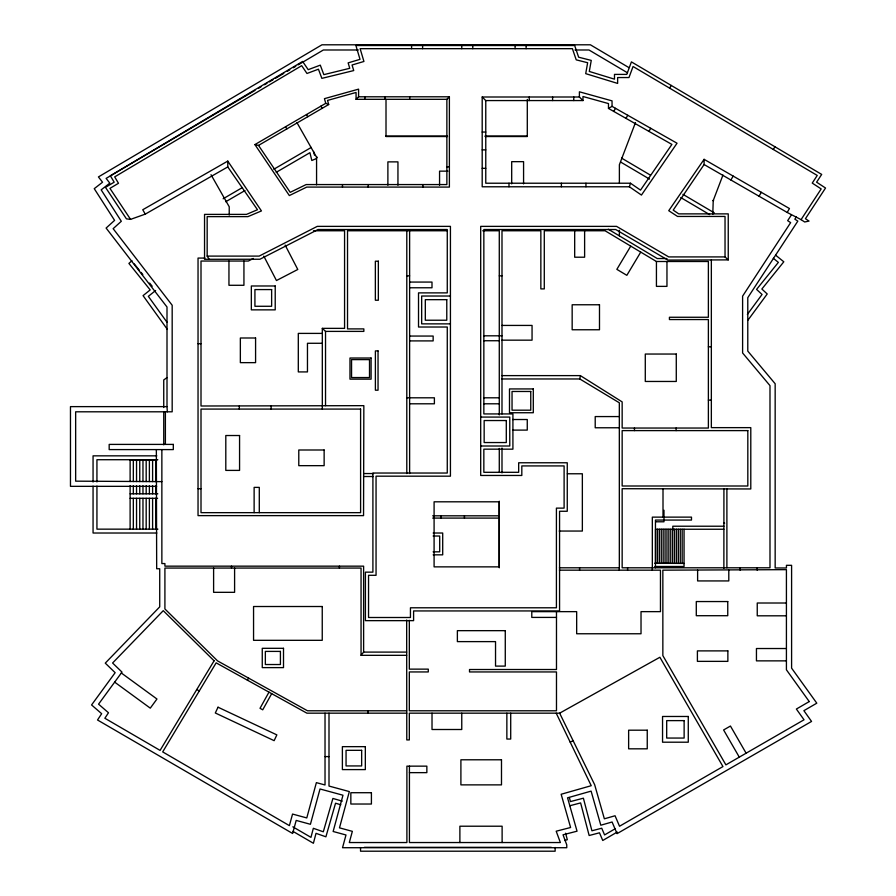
<?xml version="1.0" encoding="UTF-8"?>
<svg xmlns="http://www.w3.org/2000/svg" width="896" height="896" viewBox="0 0 896 896"><rect width="100%" height="100%" fill="white"/><g stroke="black" fill="none" stroke-linecap="round" stroke-linejoin="round"><path stroke-width="1.34" d="M712.779 214.368L713.227 200.57L722.971 175.034M204.926 258.07L198.038 258.07L198.038 515.626L363.552 515.626L363.843 405.664L201.006 406L201.006 261.038L248.36 261.038L253.322 258.462M619.326 570.17L619.326 402.786L579.79 378.963L580.35 375.614L501.995 375.614M629.384 186.782L630.482 183.221L640.528 190.109L671.899 144.413L608.474 108.438L608.474 103.578L582.971 96.499L582.971 100.565L485.766 100.565L482.194 97.003L482.194 186.782L629.384 186.782L641.446 195.07L677.04 143.226L612.046 106.366L608.474 108.438M635.477 122.595L619.382 164.741L619.382 182.874M247.419 680.187L248.573 678.104M268.979 692.138L260.019 708.299L262.73 709.811L271.69 693.65M613.749 111.429L615.507 108.326M625.99 118.373L627.749 115.27M648.95 131.387L650.709 128.285M730.912 179.995L733.163 176.086M759.058 196.224L761.309 192.315M704.099 164.539L787.203 212.453L789.454 208.544L704.099 159.331L668.741 210.694L677.555 216.451L725.032 216.451L725.032 256.917L728.246 259.885L728.246 213.875L678.742 213.875L673.21 210.123L704.099 164.539L704.099 159.331M669.626 88.144L671.227 85.434M773.338 149.475L774.939 146.765M630.75 246.131L616.851 269.349L626.842 275.33L640.741 252.112M791.37 215.006L787.662 220.674L790.653 222.622L742.605 296.139L742.605 352.979L769.989 385.638L769.989 567.795L622.16 567.795L622.16 488.712L750.792 488.958L750.792 427.638L711.346 427.638L711.346 259.885M796.32 216.899L794.842 219.173L797.821 221.122L747.779 297.685L747.779 351.098L775.163 383.746L775.163 567.974L786.442 567.974L786.442 565.32L791.594 565.32L791.594 668.136L816.794 703.181L803.891 710.674L811.552 721.437L617.053 833.65L612.091 822.002L600.802 825.216L591.102 791.123L567.549 797.821L577.046 831.186L563.035 834.792L566.765 844.894L566.765 847.717L342.53 847.717L345.99 834.982L333.133 831.488L342.978 795.222L320.018 788.984L310.419 824.286L296.184 820.422L292.634 833.493L97.53 719.992L101.662 713.698L91.571 704.95L115.147 672.683L105.269 663.13L159.723 606.861L159.723 568.747L156.677 568.747L156.352 449.59M787.203 212.453L801.069 219.632L821.173 188.933L812.246 183.086L817.242 175.448L633.058 66.517L628.97 77.549L617.635 77.549L617.635 83.418L585.715 73.651L587.642 62.731L576.218 59.853L572.41 48.675L360.125 48.675L363.933 61.466L352.061 64.994L353.718 70.571L321.866 78.366L318.438 69.205L306.981 73.472L301.683 65.677L114.688 176.882L118.485 183.288L109.939 188.373L130.558 219.374L145.264 214.133L227.774 166.925L227.774 161.101L142.755 209.742L145.264 214.133M747.365 314.429L762.059 294.47L756.571 289.408L778.366 262.371L773.304 258.294M747.947 320.174L767.222 293.978L761.858 289.027L783.81 261.789L775.712 255.259M406.661 655.323L361.054 655.323L363.619 652.098L363.619 566.16L164.909 566.16L164.909 563.573L161.862 563.573L161.862 449.59M356.07 99.31L358.59 96.79L449.389 96.79L449.389 187.085L306.723 187.085L289.341 195.563L254.912 144.581L325.752 103.331L328.698 104.53L327.555 100.408L356.07 92.467L356.07 99.31L446.869 99.31L449.389 96.79M131.958 260.736L128.912 263.424L150.181 289.912L143.058 295.635L167.395 329.426M155.624 290.506L148.344 296.352L167.048 322.325M167.037 377.574L163.744 379.949L163.744 407.546M254.957 90.418L106.12 178.394L109.816 183.142L101.17 189.851L121.318 221.278L113.142 228.682L172.178 305.256L172.178 411.802L75.656 411.802L75.656 481.163L161.862 481.622M258.552 88.29L260.96 86.867M264.555 84.739L266.952 83.328M269.36 81.906L272.955 79.778M275.363 78.355L283.763 73.394M287.358 71.266L289.755 69.843M293.362 67.715L295.758 66.293M298.166 64.882L323.366 49.986L358.322 49.986M254.912 144.581L258.507 145.41L328.698 104.53M223.138 198.778L242.446 187.522M273.84 169.232L311.27 147.426M225.714 201.757L244.966 190.546M276.237 172.312L309.926 152.678L311.808 160.496L316.624 158.491M615.429 828.621L604.587 834.926L601.731 828.218L591.92 830.782L583.386 798.19L570.427 801.584L569.363 797.541M617.254 832.037L602.75 840.482L599.48 832.81L589.154 835.509L580.619 802.917L569.89 805.728M313.544 151.446L314.507 155.176M559.642 713.171L659.882 657.261L722.949 766.573L619.528 826.246L615.059 815.763L604.363 818.81L594.664 784.717L559.642 713.171L409.326 713.171L409.326 739.928L406.784 739.928L406.661 620.043M570.192 742.146L573.126 740.712M564.883 840.504L567.314 839.698L565.611 833.213M227.774 166.925L257.477 209.731L246.501 214.39L204.546 214.39L204.546 259.291L259.93 259.246L318.013 229.522L447.272 229.522L447.272 292.88L418.522 292.88L418.522 327.018L447.272 327.018L447.272 473.032L372.904 473.032L372.904 572.152L365.4 572.152L365.4 620.648L413.594 620.648L413.594 610.938L559.563 610.938L559.563 511.269L567.258 511.269L567.258 462.773L518.672 462.773L518.672 472.304L483.84 472.304L483.84 449.165L512.915 449.165L512.915 413.93L483.84 413.93L483.84 229.522L615.709 229.522L667.856 260.064L728.246 259.885M575.008 49.986L588.986 49.986L627.514 72.8M482.194 97.003L579.398 97.003L582.971 100.565M482.194 132.048L485.766 132.048M385.818 136.069L447.272 136.069M484.982 136.069L526.87 136.069M447.552 136.528L386.008 136.528L386.008 99.445M485.33 136.528L527.296 136.528L527.296 99.445M482.194 149.878L485.766 149.878M446.869 166.846L449.389 166.846M482.194 168.336L485.766 168.336M447.955 171.147L439.566 171.147L439.566 185.27M630.482 183.221L485.766 183.221L485.766 100.565M313.488 230.765L344.568 230.765L344.568 328.362L322.314 328.362L322.314 409.08M447.507 230.765L347.525 230.765L347.525 328.899L363.843 328.899L363.843 331.397L325.528 331.397L322.314 328.362M482.731 230.765L499.285 230.765L499.285 414.96M227.774 161.101L261.442 210.93L247.934 216.63L207.166 216.63L207.166 256.099L259.168 256.099L317.262 226.374L450.43 226.374L450.43 476.179L376.051 476.179L376.051 575.299L368.547 575.299L368.547 617.501L410.446 617.501L410.446 607.79L556.416 607.79L556.416 508.122L564.11 508.122L564.11 465.92L521.819 465.92L521.819 475.462L480.693 475.462L480.693 226.374L616.56 226.374L668.718 256.917L725.032 256.917M666.96 258.541L657.25 258.541L608.272 229.23M501.995 413.93L501.995 230.765L540.848 230.765L540.848 288.904L544.286 288.904L544.286 230.765L605.069 230.765L656.432 261.498L708.378 261.498L708.378 317.262L669.424 317.262L669.424 319.547L708.378 319.547L708.378 428.042L622.16 428.042L622.16 401.901L580.35 375.614M406.795 275.845L409.618 275.845M499.285 275.845L501.995 275.845M409.618 282.072L431.995 282.072L431.995 287.773L409.618 287.773M450.43 296.027L421.669 296.027L421.669 323.87L450.43 323.87M501.995 325.427L532.056 325.427L532.056 340.166L501.995 340.166M322.314 333.402L298.301 333.402L298.301 371.918L307.462 371.918L307.462 343.28L322.314 343.28M483.907 335.81L501.995 335.81M409.618 336.056L433.149 336.056L433.149 340.906L409.618 340.906M483.907 340.738L499.285 340.738M198.038 343.694L201.006 343.694M708.378 346.808L711.346 346.808M501.995 378.963L579.79 378.963M406.795 397.802L434.392 397.802L434.392 403.794L409.618 403.794M483.907 397.802L499.285 397.802M708.378 400.109L711.346 400.109M483.907 403.794L499.285 403.794M167.328 411.802L167.003 406.627L70.47 406.627L70.47 486.338L156.677 486.338M619.326 416.573L595.213 416.573L595.213 427.773L619.326 427.773M480.693 417.077L509.768 417.077L509.768 446.006L480.693 446.006M512.635 419.518L527.262 419.518L527.262 430.102L512.635 430.102M156.811 455.84L93.061 455.84L93.061 482.026M157.808 459.715L96.936 459.715L96.936 481.936M130.122 459.883L156.912 459.883M363.843 473.547L373.542 473.547M567.381 473.771L582.355 473.771L582.355 531.048L559.216 531.048M363.552 476.515L373.285 476.515M198.038 488.712L201.006 488.712M130.122 493.819L157.808 493.819M130.122 498.299L157.595 498.299M432.69 515.816L499.285 515.816L499.285 501.234M432.69 518.09L499.285 518.09L499.285 567.795M655.738 521.786L663.981 521.786L663.981 510.216M723.878 523.186L724.674 523.186M723.878 526.221L672.806 526.221L672.806 530.331M157.886 529.155L96.936 529.155L96.936 486.102M723.878 529.245L655.558 529.245L655.558 563.427M156.834 533.019L93.061 533.019L93.061 486.158M433.16 533.019L442.702 533.019L442.702 554.837L433.16 554.837M433.115 536.021L439.701 536.021L439.701 551.835L433.115 551.835M654.741 563.248L684.051 563.427M654.842 566.496L684.051 566.496L684.051 529.245M559.418 567.795L619.326 567.795M559.418 570.17L660.464 570.17L660.464 611.643L641.021 611.643L641.021 633.763L576.666 633.763L576.666 611.643L531.787 611.643L531.787 617.411L556.483 617.411M786.419 603.008L757.243 603.008L757.243 615.81L786.419 615.81M786.419 648.525L756.448 648.525L756.448 660.867L786.419 660.867M363.619 652.098L406.661 652.098M406.661 710.786L307.507 710.786L217.594 660.923L164.909 608.955L164.909 568.064L361.054 568.064L361.054 655.323M406.784 713.171L306.891 713.171L216.16 662.85L162.691 751.901L289.397 825.63L292.544 814.061L306.779 817.936L316.378 782.634L325.024 784.974L325.024 713.171M325.024 756.594L329 756.594M409.427 772.643L426.854 772.643L426.854 766.147L406.896 766.147L406.896 842.542L349.306 842.542L352.352 831.342L339.483 827.848L349.339 791.582L329 786.061L329 713.171M364.403 847.325L551.264 847.325M130.558 219.374L126.437 218.859L105.482 187.354L114.173 182.19L110.365 175.784L302.613 61.454L308.202 69.664L320.286 65.15L323.837 74.648L349.754 68.298L348.141 62.877L360.013 59.349L355.902 45.517L574.672 45.517L578.648 57.21L591.259 60.402L589.299 71.456L614.488 79.162L614.488 74.402L626.774 74.402L631.422 61.891L821.688 174.418L816.603 182.179L825.53 188.026L805.426 218.725L809.021 221.077L804.664 221.984L801.069 219.632M342.272 801.136L332.898 798.448L323.31 831.79L313.342 828.296L310.957 837.368L292.846 826.829M340.827 804.754L335.541 803.23L325.898 836.808L316.019 833.336L313.398 843.27L292.958 831.365M621.578 158.11L650.462 175.157M682.942 194.342L714.235 212.822M620.637 162.042L649.499 179.088M680.77 197.557L709.632 214.603M628.902 67.603L590.397 44.8L321.955 44.8L98.426 176.926L102.547 182.224L94.248 188.664L114.587 220.382L106.109 228.054L167.003 307.014L167.003 406.627M196.784 689.506L199.259 690.995M121.33 672.997L156.957 699.014L150.282 708.154L114.654 682.125M134.243 263.883L139.373 270.267M141.086 272.406L142.8 274.534M149.632 283.058L152.197 286.25M258.507 145.41L290.203 192.338L306.141 184.565L446.869 184.565L446.869 99.31M207.166 256.099L209.16 259.291M320.936 106.131L322.213 108.315M306.499 114.542L307.765 116.726M285.566 126.728L286.832 128.912M746.122 753.211L730.442 726.029L723.61 729.971L739.29 757.142M296.99 122.685L316.568 157.158L316.568 184.856M211.008 174.686L229.23 206.774L229.23 215.096M285.13 245.067L297.786 269.472L276.461 280.538L263.805 256.133M556.203 713.171L591.226 785.702L561.154 794.259L570.606 827.501L556.192 831.208L560.37 842.542L409.427 842.542L409.427 766.147M325.752 103.331L324.442 98.661L358.59 89.141L358.59 96.79M757.187 567.795L757.187 570.17M740.13 567.795L740.13 570.17M728.795 570.17L728.795 580.933L697.614 580.933L697.614 570.17M726.891 488.958L726.891 567.795M723.923 488.712L723.878 568.333M682.158 529.245L682.158 563.427M680.254 529.245L680.254 563.427M678.35 529.245L678.35 563.427M676.458 529.245L676.458 563.427M676.099 428.042L676.099 430.606M674.554 529.245L674.554 563.427M672.661 529.245L672.661 563.427M670.757 529.245L670.757 563.427M668.853 529.245L668.853 563.427M666.96 261.498L666.96 286.373L656.432 286.373L656.432 261.498M666.96 529.245L666.96 563.427M665.056 529.245L665.056 563.427M663.006 488.712L663.006 517.126M663.152 529.245L663.152 563.427M661.259 529.245L661.259 563.427M659.355 529.245L659.355 563.427M657.462 529.245L657.462 563.427M655.458 567.795L655.458 520.061L691.488 520.061L691.488 517.126L652.333 517.126L652.333 570.17M634.458 428.042L634.458 430.606M627.57 567.795L627.57 570.17M619.382 230.294L619.382 235.872M612.046 106.366L612.046 100.867L579.398 91.806L579.398 97.003M585.95 183.221L585.95 186.782M584.618 230.765L584.618 257.208L574.683 257.208L574.683 230.765M579.578 567.795L579.578 570.17M573.765 97.003L573.765 100.565M561.389 183.221L561.389 186.782M556.483 611.643L556.483 669.514L469.515 669.514L469.515 671.944L556.483 671.944L556.483 710.786L409.326 710.786L409.326 671.944L428.277 671.944L428.277 669.133L409.326 669.133L409.326 620.357M555.139 847.47L555.139 851.2L360.539 851.2L360.539 847.538M552.597 97.003L552.597 100.565M529.245 97.003L529.245 100.565M526.12 45.517L526.12 48.675M523.578 183.882L523.578 161.661L511.694 161.661L511.694 183.882M515.099 45.517L515.099 48.675M510.709 713.171L510.709 739.043L506.856 739.043L506.856 713.171M508.995 183.221L508.995 186.782M502.118 842.542L502.118 826.213L459.883 826.213L459.883 842.542M501.995 448.056L501.995 472.92M499.285 448.437L499.285 472.158M472.774 45.517L472.774 48.675M464.442 515.816L464.442 518.09M461.754 45.517L461.754 48.675M461.765 713.171L461.765 729.501L432.018 729.501L432.018 713.171M440.832 515.816L440.832 518.09M422.923 184.565L422.923 187.085M422.61 45.517L422.61 48.675M411.589 45.517L411.589 48.675M409.685 96.79L409.685 99.31M409.618 230.765L409.618 473.547M406.795 230.765L406.795 473.547M397.947 185.27L397.947 161.874L387.89 161.874L387.89 185.27M384.978 96.79L384.978 99.31M368.222 184.565L368.222 187.085M367.886 710.786L367.886 713.171M364.874 96.79L364.874 99.31M342.474 184.565L342.474 187.085M339.416 566.16L339.416 568.064M325.528 331.397L325.528 405.664M271.13 406L271.13 409.08M259.291 512.658L259.291 487.379L254.128 487.379L254.128 512.658M243.936 261.038L243.936 285.286L228.95 285.286L228.95 261.038M239.322 406L239.322 409.08M234.595 568.064L234.595 592.323L213.606 592.323L213.606 568.064M231.515 566.16L231.515 568.064M165.39 411.802L165.39 444.405M163.744 411.69L163.744 444.808M155.814 459.883L155.814 481.6M155.814 485.677L155.814 493.819M155.814 498.299L155.814 529.155M152.6 459.883L152.6 481.6M152.6 485.677L152.6 493.819M152.6 498.299L152.6 529.155M149.386 459.883L149.386 481.6M149.386 485.677L149.386 493.819M149.386 498.299L149.386 529.155M146.182 459.883L146.182 481.6M146.182 485.677L146.182 493.819M146.182 498.299L146.182 529.155M142.968 459.883L142.968 481.6M142.968 485.677L142.968 493.819M142.968 498.299L142.968 529.155M139.754 459.883L139.754 481.6M139.754 485.677L139.754 493.819M139.754 498.299L139.754 529.155M136.539 459.883L136.539 481.6M136.539 485.677L136.539 493.819M136.539 498.299L136.539 529.155M133.325 459.883L133.325 481.6M133.325 485.677L133.325 493.819M133.325 498.299L133.325 529.155M130.122 459.715L130.122 481.6M130.122 485.632L130.122 529.155M713.037 200.57L713.541 200.278L713.037 200.57M218.03 707.213L215.309 712.981L274.131 740.667L276.853 734.888L218.03 707.213M214.088 660.811L160.082 750.389L104.866 718.256L108.483 712.757L98.56 704.166L121.99 672.101L112.594 663.006L163.251 610.669L214.088 660.811M809.245 701.568L796.376 709.05L804.026 719.79L725.894 764.87L662.85 655.603L662.85 570.17L786.419 569.654L786.419 669.805L809.245 701.568M316.546 156.733L316.758 157.539L316.546 156.733M378.347 261.206L375.357 261.206L375.357 300.238L378.347 300.238L378.347 261.206M275.218 285.981L251.339 285.981L251.339 309.859L275.218 309.859L275.218 285.981M271.634 289.576L254.923 289.576L254.923 306.275L271.634 306.275L271.634 289.576M446.779 299.667L425.309 299.667L425.309 320.23L446.779 320.23L446.779 299.667M599.491 304.763L572.163 304.763L572.163 329.762L599.491 329.762L599.491 304.763M255.584 337.994L240.352 337.994L240.352 362.645L255.584 362.645L255.584 337.994M378.045 350.907L375.39 350.907L375.39 390.208L378.045 390.208L378.045 350.907M676.278 354.043L645.288 354.043L645.288 381.461L676.278 381.461L676.278 354.043M371.09 358.019L349.978 358.019L349.978 379.142L371.09 379.142L371.09 358.019M369.51 359.61L351.557 359.61L351.557 377.552L369.51 377.552L369.51 359.61M533.299 388.931L509.488 388.931L509.488 412.742L533.299 412.742L533.299 388.931M530.757 391.474L512.042 391.474L512.042 410.189L530.757 410.189L530.757 391.474M360.595 409.08L201.006 409.08L201.006 512.658L360.595 512.658L360.595 409.08M506.296 420.538L484.154 420.538L484.154 442.546L506.296 442.546L506.296 420.538M747.824 430.606L622.16 430.606L622.16 486.002L747.824 486.002L747.824 430.606M239.568 435.523L225.803 435.523L225.803 470.4L239.568 470.4L239.568 435.523M173.309 444.405L109.178 444.405L109.178 449.59L173.309 449.59L173.309 444.405M324.139 449.994L298.782 449.994L298.782 465.662L324.139 465.662L324.139 449.994M499.15 501.805L434.09 501.805L434.09 566.866L499.15 566.866L499.15 501.805M727.754 601.552L696.293 601.552L696.293 615.709L727.754 615.709L727.754 601.552M322.246 606.514L253.557 606.514L253.557 640.315L322.246 640.315L322.246 606.514M505.277 630.661L457.374 630.661L457.374 641.614L495.533 641.614L495.533 666.109L505.277 666.109L505.277 630.661M283.506 648.312L262.259 648.312L262.259 667.621L283.506 667.621L283.506 648.312M727.866 650.888L697.402 650.888L697.402 661.36L727.866 661.36L727.866 650.888M280.414 651.403L265.35 651.403L265.35 664.53L280.414 664.53L280.414 651.403M688.274 716.475L662.547 716.475L662.547 742.202L688.274 742.202L688.274 716.475M684.13 720.619L666.691 720.619L666.691 738.058L684.13 738.058L684.13 720.619M647.248 730.195L628.634 730.195L628.634 748.821L647.248 748.821L647.248 730.195M365.333 746.659L342.384 746.659L342.384 769.597L365.333 769.597L365.333 746.659M361.659 750.322L346.058 750.322L346.058 765.934L361.659 765.934L361.659 750.322M501.491 759.786L460.902 759.786L460.902 784.874L501.491 784.874L501.491 759.786M371.414 792.714L350.84 792.714L350.84 804.026L371.414 804.026L371.414 792.714"/></g></svg>
